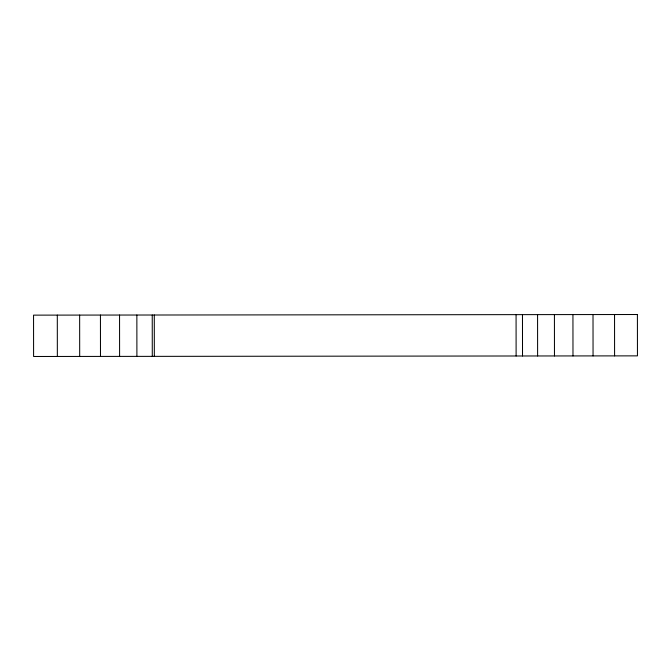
<?xml version="1.0" encoding="UTF-8"?>
<svg xmlns="http://www.w3.org/2000/svg" width="671" height="671" viewBox="0 0 671 671"><rect width="100%" height="100%" fill="white"/><g stroke="black" fill="none" stroke-linecap="round" stroke-linejoin="round"><path stroke-width="1.01" d="M614.544 314.54L614.586 355.882M593.013 314.565L593.055 355.907M572.942 314.582L572.984 355.932M554.422 314.598L554.464 355.949M537.572 314.615L537.614 355.965M522.474 314.632L522.516 355.982M516.074 314.64L516.116 355.991M154.288 315.009L154.33 356.36M152.242 315.018L152.283 356.36M136.859 315.035L136.901 356.376M119.555 315.051L119.597 356.393M100.44 315.068L100.482 356.418M79.648 315.093L79.69 356.435M57.303 315.11L57.345 356.46M637.408 314.514L33.55 315.135L33.592 356.486L637.45 355.865L637.408 314.514"/></g></svg>
